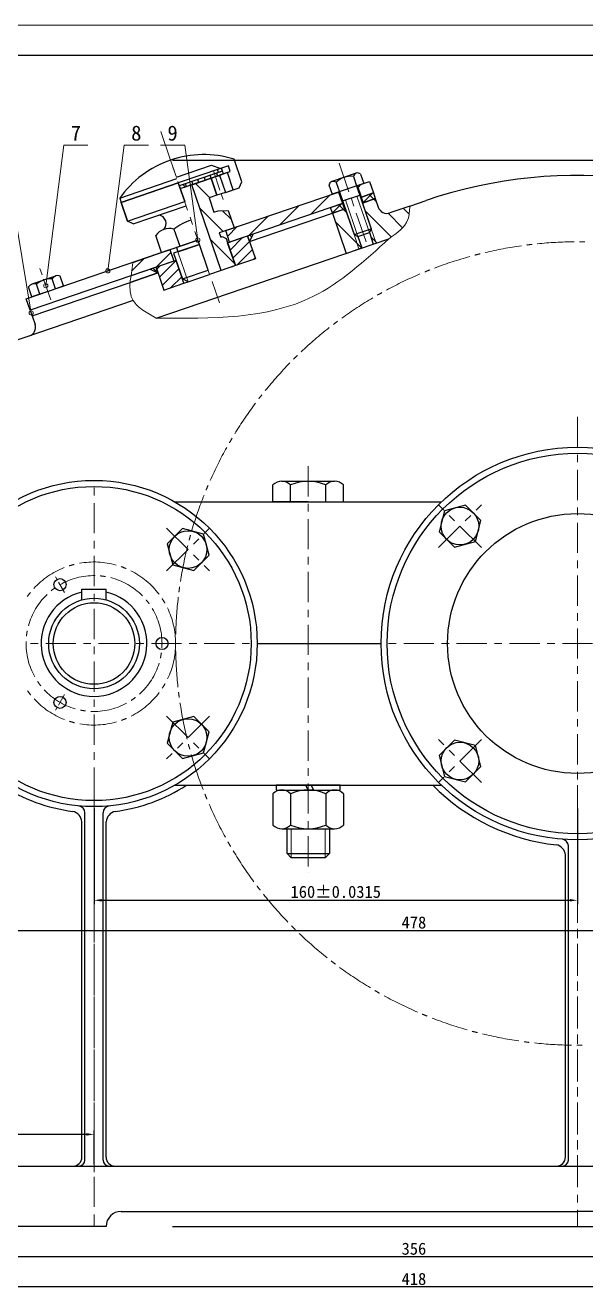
# Model space of a CAD drawing. Header units: millimetres. Extents: x 0 to 1189, y 0 to 841.
# Drawn here: x 246.2 to 431.6, y 422.1 to 841 of the extents above; entities that cross this region are included whole.
import ezdxf
from ezdxf.enums import TextEntityAlignment as Align

# ---------------------------------------------------------------- set-up
doc = ezdxf.new("R2010")
doc.units = ezdxf.units.MM
doc.linetypes.add('ACAD_ISO08W100', pattern=[36, 24, -3, 6, -3])
for name, color, linetype, lineweight in [('中心线', 6, 'ACAD_ISO08W100', 15), ('剖面线', 7, 'Continuous', 15), ('尺寸', 3, 'Continuous', 15), ('文字', 7, 'Continuous', 15), ('标注', 7, 'Continuous', 15), ('粗实线', 7, 'Continuous', 30), ('细实线', 7, 'Continuous', 15)]:
    doc.layers.add(name, color=color, linetype=linetype, lineweight=lineweight)
doc.styles.get("Standard").update_dxf_attribs({"font": ''})
doc.styles.get('Standard').set_extended_font_data('SimSun')
doc.dimstyles.new('ISO-25', dxfattribs={"dimtxt": 2.5, "dimasz": 2.5, "dimexe": 1.25, "dimexo": 0.625, "dimtad": 1, "dimtxsty": 'Standard', "dimcen": 2.5, "dimadec": 0, "dimazin": 0, "dimtfac": 1, "dimtmove": 0, "dimatfit": 3, "dimfxl": 1, "dimarcsym": 0})

# ---------------------------------------------------------------- blocks, each defined once
blk = doc.blocks.new('*D4')
at = {"layer": 'Defpoints', "color": 0, "transparency": 16777216}
for p in [(196.67, 473.83), (196.67, 463.33), (268.93, 463.33)]:
    blk.add_point(p, dxfattribs=at)
at = {"layer": '尺寸', "color": 0, "lineweight": -2, "transparency": 16777216}
for p, q in [((196.67, 463.96), (196.67, 475.08)), ((266.43, 473.83), (199.17, 473.83)), ((268.93, 463.96), (268.93, 475.08))]:
    blk.add_line(p, q, dxfattribs=at)
at = {"layer": '尺寸', "color": 0, "transparency": 16777216}
for points in [[(199.17, 474.25), (199.17, 473.42), (196.67, 473.83)], [(266.43, 474.25), (266.43, 473.42), (268.93, 473.83)]]:
    blk.add_solid(points, dxfattribs=at)
at = {"layer": '尺寸', "color": 0, "transparency": 16777216, "insert": (232.8, 476.46), "char_height": 4, "attachment_point": 5}
blk.add_mtext('72', dxfattribs=at)
blk = doc.blocks.new('*D5')
at = {"layer": 'Defpoints', "color": 0, "transparency": 16777216}
for p in [(294.25, 796.38), (294.25, 443.33), (648.93, 443.33)]:
    blk.add_point(p, dxfattribs=at)
at = {"layer": '尺寸', "color": 0, "lineweight": -2, "transparency": 16777216}
for p, q in [((294.87, 796.38), (650.18, 796.38)), ((648.93, 793.88), (648.93, 445.83)), ((294.87, 443.33), (650.18, 443.33))]:
    blk.add_line(p, q, dxfattribs=at)
at = {"layer": '尺寸', "color": 0, "transparency": 16777216}
for points in [[(648.52, 793.88), (649.35, 793.88), (648.93, 796.38)], [(648.52, 445.83), (649.35, 445.83), (648.93, 443.33)]]:
    blk.add_solid(points, dxfattribs=at)
at = {"layer": '尺寸', "color": 0, "transparency": 16777216, "insert": (646.31, 619.86), "char_height": 4, "attachment_point": 5, "rotation": 90}
blk.add_mtext('353', dxfattribs=at)
blk = doc.blocks.new('*D6')
at = {"layer": 'Defpoints', "color": 0, "transparency": 16777216}
for p in [(268.93, 582.33), (428.93, 582.33), (428.93, 551.33)]:
    blk.add_point(p, dxfattribs=at)
at = {"layer": '尺寸', "color": 0, "lineweight": -2, "transparency": 16777216}
for p, q in [((268.93, 581.71), (268.93, 550.08)), ((428.93, 581.71), (428.93, 550.08)), ((271.43, 551.33), (426.43, 551.33))]:
    blk.add_line(p, q, dxfattribs=at)
at = {"layer": '尺寸', "color": 0, "transparency": 16777216}
for points in [[(271.43, 551.75), (271.43, 550.92), (268.93, 551.33)], [(426.43, 551.75), (426.43, 550.92), (428.93, 551.33)]]:
    blk.add_solid(points, dxfattribs=at)
at = {"layer": '尺寸', "color": 0, "transparency": 16777216, "insert": (348.93, 554.11), "char_height": 4, "attachment_point": 5}
blk.add_mtext('160±0.0315', dxfattribs=at)
blk = doc.blocks.new('*D7')
at = {"layer": 'Defpoints', "color": 0, "transparency": 16777216}
for p in [(196.67, 443.33), (552.93, 443.33), (196.67, 433.33)]:
    blk.add_point(p, dxfattribs=at)
at = {"layer": '尺寸', "color": 0, "lineweight": -2, "transparency": 16777216}
for p, q in [((196.67, 442.71), (196.67, 432.08)), ((552.93, 442.71), (552.93, 432.08)), ((550.43, 433.33), (199.17, 433.33))]:
    blk.add_line(p, q, dxfattribs=at)
at = {"layer": '尺寸', "color": 0, "transparency": 16777216}
for points in [[(199.17, 433.75), (199.17, 432.92), (196.67, 433.33)], [(550.43, 433.75), (550.43, 432.92), (552.93, 433.33)]]:
    blk.add_solid(points, dxfattribs=at)
at = {"layer": '尺寸', "color": 0, "transparency": 16777216, "insert": (374.8, 435.96), "char_height": 4, "attachment_point": 5}
blk.add_mtext('356', dxfattribs=at)
blk = doc.blocks.new('*D8')
at = {"layer": 'Defpoints', "color": 0, "transparency": 16777216}
for p in [(135.67, 636.33), (613.93, 636.33), (613.93, 541.33)]:
    blk.add_point(p, dxfattribs=at)
at = {"layer": '尺寸', "color": 0, "lineweight": -2, "transparency": 16777216}
for p, q in [((135.67, 635.71), (135.67, 540.08)), ((613.93, 635.71), (613.93, 540.08)), ((138.17, 541.33), (611.43, 541.33))]:
    blk.add_line(p, q, dxfattribs=at)
at = {"layer": '尺寸', "color": 0, "transparency": 16777216}
for points in [[(138.17, 541.75), (138.17, 540.92), (135.67, 541.33)], [(611.43, 541.75), (611.43, 540.92), (613.93, 541.33)]]:
    blk.add_solid(points, dxfattribs=at)
at = {"layer": '尺寸', "color": 0, "transparency": 16777216, "insert": (374.8, 543.96), "char_height": 4, "attachment_point": 5}
blk.add_mtext('478', dxfattribs=at)
blk = doc.blocks.new('*D9')
at = {"layer": 'Defpoints', "color": 0, "transparency": 16777216}
for p in [(165.67, 443.33), (583.93, 443.33), (165.67, 423.33)]:
    blk.add_point(p, dxfattribs=at)
at = {"layer": '尺寸', "color": 0, "lineweight": -2, "transparency": 16777216}
for p, q in [((165.67, 442.71), (165.67, 422.08)), ((583.93, 442.71), (583.93, 422.08)), ((581.43, 423.33), (168.17, 423.33))]:
    blk.add_line(p, q, dxfattribs=at)
at = {"layer": '尺寸', "color": 0, "transparency": 16777216}
for points in [[(168.17, 423.75), (168.17, 422.92), (165.67, 423.33)], [(581.43, 423.75), (581.43, 422.92), (583.93, 423.33)]]:
    blk.add_solid(points, dxfattribs=at)
at = {"layer": '尺寸', "color": 0, "transparency": 16777216, "insert": (374.8, 425.96), "char_height": 4, "attachment_point": 5}
blk.add_mtext('418', dxfattribs=at)

msp = doc.modelspace()

# ---------------------------------------------------------------- hatches: boundary and pattern name
at = {"layer": '剖面线'}
h = msp.add_hatch(dxfattribs=at)
h.set_pattern_fill('ANSI37', color=256, scale=2, angle=90, style=0)
h.paths.add_polyline_path([(309.75, 791.11), (311.79, 791.81), (311.47, 792.76), (309.42, 792.06)], flags=16)
h = msp.add_hatch(dxfattribs=at)
h.set_pattern_fill('ANSI37', color=256, scale=2, angle=90, style=0)
h.paths.add_polyline_path([(297.48, 786.92), (299.52, 787.62), (299.2, 788.56), (297.16, 787.87)], flags=16)
h = msp.add_hatch(dxfattribs=at)
h.set_pattern_fill('ANSI37', color=256, scale=2, angle=90, style=0)
h.paths.add_polyline_path([(301.57, 788.32), (303.61, 789.01), (303.29, 789.96), (301.25, 789.26)], flags=16)
h = msp.add_hatch(dxfattribs=at)
h.set_pattern_fill('ANSI31', color=256, scale=1.5, angle=90, style=0)
h.paths.add_polyline_path([(310.97, 759.82), (301.27, 788.21), (307.65, 790.39), (309.59, 784.72), (306.99, 783.83), (308.61, 779.1), (310.05, 779.59), (313.38, 779.67), (315.32, 773.99), (310.4, 772.31), (310.88, 770.89), (311.36, 771.05), (312.63, 770.43), (315.7, 761.44)], flags=16)
h = msp.add_hatch(dxfattribs=at)
h.set_pattern_fill('ANSI37', color=256, scale=2, angle=90, style=0)
h.paths.add_polyline_path([(305.66, 789.71), (307.7, 790.41), (307.38, 791.36), (305.34, 790.66)], flags=16)
h = msp.add_hatch(dxfattribs=at)
h.set_pattern_fill('ANSI31', color=256, scale=1.5, style=0)
h.paths.add_polyline_path([(356.1, 787.93), (360.08, 789.29), (361.37, 785.5), (357.4, 784.14)], flags=16)
h = msp.add_hatch(dxfattribs=at)
h.set_pattern_fill('ANSI31', color=256, scale=1.5, style=0)
h.paths.add_polyline_path([(312.53, 773.04), (349.86, 785.79), (351.15, 782.01), (313.82, 769.25)], flags=16)
h = msp.add_hatch(dxfattribs=at)
h.set_pattern_fill('ANSI37', color=256, scale=1.5, angle=90, style=0)
h.paths.add_polyline_path([(357.4, 784.14), (361.37, 785.5), (362.02, 783.61), (358.04, 782.25)], flags=16)
h = msp.add_hatch(dxfattribs=at)
h.set_pattern_fill('ANSI31', color=256, scale=1.5, angle=90, style=0)
edge = h.paths.add_edge_path(flags=16)
edge.add_line((357.76, 782.15), (362.02, 783.61))
edge.add_line((362.02, 783.61), (362.99, 780.77))
edge.add_arc((365.83, 781.74), 3, 198.8646, 288.8646)
edge.add_line((366.8, 778.9), (373.42, 781.16))
edge.add_spline(control_points=[(373.42, 781.16), (373.36, 779.62), (373.19, 774.98), (369.2, 772.21), (366.54, 770.36)], knot_values=[0, 0, 0, 0, 4.472136, 13.416408, 13.416408, 13.416408, 13.416408], degree=3, periodic=0)
edge.add_line((366.54, 770.36), (361.34, 768.58))
edge.add_line((361.34, 768.58), (360.05, 772.37))
edge.add_line((360.05, 772.37), (360.67, 773.64))
edge.add_line((360.67, 773.64), (357.76, 782.15))
h = msp.add_hatch(dxfattribs=at)
h.set_pattern_fill('ANSI37', color=256, scale=1.5, angle=90, style=0)
h.paths.add_polyline_path([(347.18, 780.65), (351.15, 782.01), (351.8, 780.12), (347.82, 778.76)], flags=16)
h = msp.add_hatch(dxfattribs=at)
h.set_pattern_fill('ANSI31', color=256, scale=1.5, angle=90, style=0)
h.paths.add_polyline_path([(347.82, 778.76), (352.08, 780.21), (354.99, 771.7), (356.26, 771.07), (357.55, 767.29), (352.35, 765.51)], flags=16)
h = msp.add_hatch(dxfattribs=at)
h.set_pattern_fill('ANSI31', color=256, scale=0.8, angle=180, style=0)
h.paths.add_polyline_path([(313.11, 769.01), (319.73, 771.27), (322.32, 763.7), (315.7, 761.44)], flags=16)
h = msp.add_hatch(dxfattribs=at)
h.set_pattern_fill('ANSI37', color=256, scale=0.8, style=0)
h.paths.add_polyline_path([(319.73, 771.27), (321.63, 771.92), (320.38, 769.38)], flags=16)
h = msp.add_hatch(dxfattribs=at)
h.set_pattern_fill('ANSI31', color=256, scale=1.5, style=0)
h.paths.add_polyline_path([(294.07, 766.73), (295.37, 762.95), (281.18, 758.1), (281.77, 762.53)], flags=16)
h = msp.add_hatch(dxfattribs=at)
h.set_pattern_fill('ANSI31', color=256, scale=0.8, angle=180, style=0)
h.paths.add_polyline_path([(296.08, 763.19), (289.45, 760.93), (292.04, 753.36), (298.66, 755.62)], flags=16)
h = msp.add_hatch(dxfattribs=at)
h.set_pattern_fill('ANSI37', color=256, scale=0.8, style=0)
h.paths.add_polyline_path([(289.45, 760.93), (287.56, 760.28), (290.1, 759.03)], flags=16)

# ---------------------------------------------------------------- linework, layer by layer
at = {"layer": '中心线'}
for centre, radius, start, end in [((428.93, 636.33), 133, 98.0059, 103.2832), ((428.93, 636.33), 133, 96.4982, 97.252), ((428.93, 636.33), 133, 90.467, 95.7443), ((428.93, 636.33), 133, 88.9592, 89.7131), ((428.93, 636.33), 133, 105.5449, 110.8221), ((428.93, 636.33), 133, 104.0371, 104.791), ((428.93, 636.33), 133, 113.0838, 118.361), ((428.93, 636.33), 133, 111.576, 112.3299), ((428.93, 636.33), 133, 120.6227, 125.8999), ((428.93, 636.33), 133, 119.1149, 119.8688), ((428.93, 636.33), 133, 126.6538, 127.4077), ((428.93, 636.33), 133, 128.1616, 133.4389), ((428.93, 636.33), 133, 135.7005, 140.9778), ((428.93, 636.33), 133, 134.1927, 134.9466), ((428.93, 636.33), 133, 141.7317, 142.4856), ((428.93, 636.33), 133, 143.2394, 148.5167), ((428.93, 636.33), 133, 149.2706, 150.0245), ((428.93, 636.33), 133, 150.7784, 156.0556), ((428.93, 636.33), 133, 156.8095, 157.5634), ((428.93, 636.33), 133, 158.3173, 163.5945), ((428.93, 636.33), 133, 164.3484, 165.1023), ((428.93, 636.33), 133, 165.8562, 171.1334), ((268.93, 636.33), 27, 103.9812, 107.6948), ((268.93, 636.33), 27, 74.2723, 100.2676), ((268.93, 636.33), 27, 111.4085, 137.4038), ((268.93, 636.33), 22.5, 89.1268, 120.3211), ((268.93, 636.33), 22.5, 80.2141, 84.6704), ((268.93, 636.33), 22.5, 44.5634, 75.7578), ((268.93, 636.33), 27, 66.8451, 70.5587), ((268.93, 636.33), 27, 37.1362, 63.1315), ((268.93, 636.33), 22.5, 124.7775, 129.2338), ((428.93, 636.33), 133, 171.8873, 172.6412), ((268.93, 636.33), 27, 141.1174, 144.831), ((268.93, 636.33), 22.5, 133.6902, 164.8845), ((268.93, 636.33), 22.5, 35.6507, 40.107), ((268.93, 636.33), 27, 29.7089, 33.4225), ((428.93, 636.33), 133, 173.3951, 178.6724), ((268.93, 636.33), 22.5, 0, 31.1944), ((268.93, 636.33), 27, 0, 25.9953), ((268.93, 636.33), 22.5, 178.2535, 209.4479), ((268.93, 636.33), 22.5, 169.3409, 173.7972), ((428.93, 636.33), 133, 179.4263, 180.1801), ((268.93, 636.33), 22.5, 347.5944, 352.0507), ((268.93, 636.33), 22.5, 356.5071, 0), ((268.93, 636.33), 27, 334.2254, 0), ((428.93, 636.33), 133, 180.934, 186.2113), ((268.93, 636.33), 22.5, 311.9437, 343.1381), ((268.93, 636.33), 27, 215.3897, 219.1033), ((268.93, 636.33), 22.5, 213.9042, 218.3606), ((268.93, 636.33), 22.5, 222.8169, 254.0113), ((268.93, 636.33), 27, 297.0892, 323.0845), ((268.93, 636.33), 27, 326.7981, 330.5118), ((428.93, 636.33), 133, 186.9652, 187.7191), ((268.93, 636.33), 27, 222.8169, 248.8122), ((268.93, 636.33), 22.5, 267.3803, 298.5747), ((268.93, 636.33), 22.5, 303.031, 307.4874), ((428.93, 636.33), 133, 188.473, 193.7502), ((268.93, 636.33), 22.5, 258.4676, 262.924), ((268.93, 636.33), 27, 252.5258, 256.2395), ((268.93, 636.33), 27, 259.9531, 285.9484), ((268.93, 636.33), 27, 289.662, 293.3756), ((428.93, 636.33), 133, 194.5041, 195.258), ((428.93, 636.33), 133, 196.0119, 201.2891), ((428.93, 636.33), 133, 202.043, 202.7969), ((428.93, 636.33), 133, 203.5508, 208.828), ((428.93, 636.33), 133, 209.5819, 210.3358), ((428.93, 636.33), 133, 211.0897, 216.367), ((428.93, 636.33), 133, 217.1208, 217.8747), ((428.93, 636.33), 133, 218.6286, 223.9059), ((428.93, 636.33), 133, 224.6598, 225.4137), ((428.93, 636.33), 133, 226.1676, 231.4448), ((428.93, 636.33), 133, 232.1987, 232.9526), ((428.93, 636.33), 133, 233.7065, 238.9837), ((428.93, 636.33), 133, 239.7376, 240.4915), ((428.93, 636.33), 133, 241.2454, 246.5226), ((428.93, 636.33), 133, 247.2765, 248.0304), ((428.93, 636.33), 133, 248.7843, 254.0615), ((428.93, 636.33), 133, 254.8154, 255.5693), ((428.93, 636.33), 133, 256.3232, 261.6005), ((428.93, 636.33), 133, 262.3544, 263.1083), ((428.93, 636.33), 133, 263.8621, 269.1394), ((428.93, 636.33), 133, 269.8933, 270.6472)]:
    msp.add_arc(centre, radius, start, end, dxfattribs=at)
at = {"layer": '剖面线'}
for centre in [(303.3, 769.89), (273.49, 759.7), (252.97, 754.8), (248.14, 745.75)]:
    msp.add_circle(centre, 0.7, dxfattribs=at)
at = {"layer": '标注'}
for p, q in [((248.14, 745.75), (238.93, 801.33)), ((252.97, 754.8), (258.93, 801.33)), ((258.93, 801.33), (266.93, 801.33)), ((273.49, 759.7), (278.93, 801.33)), ((278.93, 801.33), (286.93, 801.33)), ((298.93, 801.33), (290.93, 801.33)), ((303.3, 769.89), (298.93, 801.33))]:
    msp.add_line(p, q, dxfattribs=at)
at = {"layer": '粗实线'}
for p, q in [((1179, 831), (25, 831)), ((317.86, 789.13), (315.27, 796.7)), ((296.19, 790.7), (307.78, 794.66)), ((310.79, 793.58), (296.83, 788.81)), ((311.47, 792.76), (297.16, 787.87)), ((297.48, 786.92), (314.04, 792.58)), ((297.48, 786.92), (311.79, 791.81)), ((307.78, 794.66), (310.79, 793.58)), ((311.47, 792.76), (309.42, 792.06)), ((309.42, 792.06), (309.75, 791.11)), ((309.75, 791.11), (311.79, 791.81)), ((310.17, 792.31), (309.84, 793.26)), ((310.49, 791.36), (314.04, 792.58)), ((313.09, 792.25), (310.49, 791.36)), ((313.09, 792.25), (310.49, 791.36)), ((313.39, 794.47), (310.79, 793.58)), ((311.47, 792.76), (311.15, 793.7)), ((311.79, 791.81), (311.47, 792.76)), ((311.79, 791.81), (311.47, 792.76)), ((315.03, 786.58), (313.09, 792.25)), ((315.03, 786.58), (313.09, 792.25)), ((314.04, 792.58), (313.39, 794.47)), ((355.72, 792.02), (347.65, 789.27)), ((357.14, 791.77), (358.21, 788.65)), ((277.42, 783.76), (296.35, 790.23)), ((296.83, 788.81), (277.91, 782.34)), ((277.91, 782.34), (296.83, 788.81)), ((298.94, 782.66), (296.83, 788.81)), ((296.83, 788.81), (298.94, 782.66)), ((299.2, 788.56), (297.16, 787.87)), ((297.16, 787.87), (297.48, 786.92)), ((297.16, 787.87), (297.48, 786.92)), ((297.48, 786.92), (299.52, 787.62)), ((299.52, 787.62), (299.2, 788.56)), ((303.29, 789.96), (301.25, 789.26)), ((301.25, 789.26), (301.57, 788.32)), ((301.27, 788.21), (307.65, 790.39)), ((301.27, 788.21), (307.65, 790.39)), ((310.97, 759.82), (301.27, 788.21)), ((310.97, 759.82), (301.27, 788.21)), ((301.57, 788.32), (303.61, 789.01)), ((303.61, 789.01), (303.29, 789.96)), ((307.38, 791.36), (305.34, 790.66)), ((305.34, 790.66), (305.66, 789.71)), ((305.66, 789.71), (307.7, 790.41)), ((307.7, 790.41), (307.38, 791.36)), ((307.65, 790.39), (310.49, 791.36)), ((309.59, 784.72), (307.65, 790.39)), ((307.65, 790.39), (309.59, 784.72)), ((310.49, 791.36), (312.43, 785.69)), ((310.49, 791.36), (312.43, 785.69)), ((310.49, 791.36), (312.43, 785.69)), ((316.93, 787.22), (317.86, 789.13)), ((346.68, 788.2), (347.75, 785.07)), ((358.21, 788.65), (347.75, 785.07)), ((349.07, 789.01), (350.14, 785.89)), ((354.75, 790.95), (355.82, 787.83)), ((355.82, 787.83), (360.67, 773.64)), ((356.1, 787.93), (360.08, 789.29)), ((357.4, 784.14), (356.1, 787.93)), ((360.08, 789.29), (361.37, 785.5)), ((277.42, 783.76), (277.91, 782.34)), ((309.59, 784.72), (306.99, 783.83)), ((306.99, 783.83), (308.61, 779.1)), ((312.43, 785.69), (309.59, 784.72)), ((312.43, 785.69), (316.93, 787.22)), ((312.43, 785.69), (315.03, 786.58)), ((312.43, 785.69), (315.03, 786.58)), ((312.53, 773.04), (349.86, 785.79)), ((349.86, 785.79), (351.15, 782.01)), ((350.14, 785.89), (354.99, 771.7)), ((351.18, 782.86), (356.85, 784.8)), ((357.4, 784.14), (357.11, 784.05)), ((361.37, 785.5), (357.4, 784.14)), ((357.4, 784.14), (361.37, 785.5)), ((358.04, 782.25), (357.4, 784.14)), ((357.76, 782.15), (362.02, 783.61)), ((362.02, 783.61), (358.04, 782.25)), ((361.37, 785.5), (362.02, 783.61)), ((362.02, 783.61), (362.99, 780.77)), ((277.91, 782.34), (280.01, 776.19)), ((280.01, 776.19), (277.91, 782.34)), ((280.01, 776.19), (298.94, 782.66)), ((281.91, 775.26), (299.42, 781.24)), ((308.61, 779.1), (310.05, 779.59)), ((310.05, 779.59), (313.38, 779.67)), ((313.38, 779.67), (315.32, 773.99)), ((351.15, 782.01), (313.82, 769.25)), ((347.18, 780.65), (351.15, 782.01)), ((347.82, 778.76), (347.18, 780.65)), ((347.82, 778.76), (352.08, 780.21)), ((351.8, 780.12), (347.82, 778.76)), ((351.15, 782.01), (351.43, 782.11)), ((351.15, 782.01), (351.8, 780.12)), ((352.08, 780.21), (354.99, 771.7)), ((357.76, 782.15), (360.67, 773.64)), ((373.42, 781.16), (366.8, 778.9)), ((373.42, 781.16), (378.82, 783.01)), ((281.91, 775.26), (280.01, 776.19)), ((320.38, 769.38), (347.82, 778.76)), ((347.82, 778.76), (352.35, 765.51)), ((291.28, 765.78), (289.34, 771.46)), ((295.35, 773.51), (297.29, 767.83)), ((315.32, 773.99), (310.4, 772.31)), ((310.4, 772.31), (310.4, 772.31)), ((310.4, 772.31), (310.88, 770.89)), ((310.88, 770.89), (311.36, 771.05)), ((311.36, 771.05), (312.63, 770.43)), ((313.82, 769.25), (312.53, 773.04)), ((313.11, 769.01), (319.73, 771.27)), ((319.73, 771.27), (321.63, 771.92)), ((319.73, 771.27), (322.32, 763.7)), ((320.38, 769.38), (319.73, 771.27)), ((321.63, 771.92), (320.38, 769.38)), ((354.99, 771.7), (360.67, 773.64)), ((354.99, 771.7), (356.26, 771.07)), ((354.99, 771.7), (356.26, 771.07)), ((356.26, 771.07), (360.05, 772.37)), ((356.26, 771.07), (357.55, 767.29)), ((360.67, 773.64), (360.05, 772.37)), ((360.67, 773.64), (360.05, 772.37)), ((360.05, 772.37), (361.34, 768.58)), ((246.52, 750.49), (294.07, 766.73)), ((281.77, 762.53), (294.07, 766.73)), ((289.54, 744.05), (366.54, 770.36)), ((291.28, 765.78), (303.3, 769.89)), ((294.07, 766.73), (295.37, 762.95)), ((294.07, 766.73), (295.37, 762.95)), ((303.79, 768.47), (295.27, 765.56)), ((303.3, 769.89), (296.2, 767.46)), ((296.2, 767.46), (296.69, 766.04)), ((296.69, 766.04), (303.79, 768.47)), ((303.79, 768.47), (303.3, 769.89)), ((306.7, 759.95), (303.79, 768.47)), ((312.63, 770.43), (315.7, 761.44)), ((315.7, 761.44), (313.11, 769.01)), ((352.35, 765.51), (357.55, 767.29)), ((361.34, 768.58), (366.54, 770.36)), ((295.37, 762.95), (247.82, 746.7)), ((295.37, 762.95), (281.18, 758.1)), ((296.08, 763.19), (289.45, 760.93)), ((295.27, 765.56), (298.18, 757.04)), ((298.66, 755.62), (296.08, 763.19)), ((322.32, 763.7), (315.7, 761.44)), ((280.88, 755.88), (290.1, 759.03)), ((290.1, 759.03), (280.88, 755.88)), ((289.45, 760.93), (287.56, 760.28)), ((287.56, 760.28), (290.1, 759.03)), ((289.45, 760.93), (292.04, 753.36)), ((290.1, 759.03), (289.45, 760.93)), ((298.18, 757.04), (306.7, 759.95)), ((298.18, 757.04), (306.7, 759.95)), ((300.08, 756.11), (307.18, 758.53)), ((310.97, 759.82), (307.18, 758.53)), ((315.7, 761.44), (310.97, 759.82)), ((315.7, 761.44), (314.28, 760.96)), ((248.39, 751.12), (247.28, 754.37)), ((248.41, 755.36), (256.25, 758.04)), ((248.46, 744.81), (280.88, 755.88)), ((251.01, 752.02), (249.9, 755.26)), ((253.62, 752.91), (258.85, 754.7)), ((256.23, 753.8), (255.13, 757.05)), ((258.85, 754.7), (257.74, 757.94)), ((258.85, 754.7), (258.85, 754.7)), ((292.04, 753.36), (298.66, 755.62)), ((300.08, 756.11), (298.18, 757.04)), ((298.66, 755.62), (300.08, 756.11)), ((281.87, 749.88), (235.54, 734.05)), ((247.82, 746.7), (246.52, 750.49)), ((253.62, 752.91), (248.39, 751.12)), ((248.39, 751.12), (248.39, 751.12)), ((247.82, 746.7), (248.46, 744.81)), ((248.46, 744.81), (249.43, 741.97)), ((328.14, 683.24), (328.14, 688.83)), ((331.06, 690.04), (348.57, 690.04)), ((333.97, 683.24), (333.97, 688.83)), ((345.65, 683.24), (345.65, 688.83)), ((351.49, 683.24), (351.49, 688.83)), ((295.69, 683.24), (383.93, 683.24)), ((339.81, 683.24), (328.14, 683.24)), ((328.14, 683.24), (328.14, 683.24)), ((339.81, 683.24), (351.49, 683.24)), ((351.49, 683.24), (351.49, 683.24)), ((384.96, 680.31), (383.1, 673.36)), ((391.9, 682.17), (384.96, 680.31)), ((396.99, 677.09), (391.9, 682.17)), ((395.13, 670.14), (396.99, 677.09)), ((298.19, 674.39), (293.1, 669.31)), ((305.13, 672.53), (298.19, 674.39)), ((306.99, 665.59), (305.13, 672.53)), ((383.1, 673.36), (388.18, 668.28)), ((293.1, 669.31), (294.96, 662.36)), ((388.18, 668.28), (395.13, 670.14)), ((294.96, 662.36), (301.91, 660.5)), ((301.91, 660.5), (306.99, 665.59)), ((264.93, 650.79), (264.93, 654.29)), ((264.93, 654.29), (272.93, 654.29)), ((272.93, 650.79), (272.93, 654.29)), ((322.93, 636.33), (363.93, 636.33)), ((322.93, 636.33), (363.93, 636.33)), ((301.91, 612.17), (294.96, 610.3)), ((306.99, 607.08), (301.91, 612.17)), ((294.96, 610.3), (293.1, 603.36)), ((293.1, 603.36), (298.19, 598.28)), ((305.13, 600.14), (306.99, 607.08)), ((388.18, 604.39), (383.1, 599.3)), ((395.13, 602.53), (388.18, 604.39)), ((298.19, 598.28), (305.13, 600.14)), ((383.1, 599.3), (384.96, 592.36)), ((396.99, 595.58), (395.13, 602.53)), ((391.9, 590.5), (396.99, 595.58)), ((384.96, 592.36), (391.9, 590.5)), ((295.69, 589.43), (383.93, 589.43)), ((328.14, 586.62), (328.14, 576.24)), ((350.41, 589.43), (329.21, 589.43)), ((329.21, 589.43), (329.21, 587.83)), ((329.21, 587.83), (350.41, 587.83)), ((331.06, 587.83), (348.57, 587.83)), ((333.97, 586.62), (333.97, 576.24)), ((339.81, 587.83), (339.01, 589.43)), ((340.81, 589.43), (341.61, 587.83)), ((345.65, 586.62), (345.65, 576.24)), ((350.41, 587.83), (350.41, 589.43)), ((351.49, 586.62), (351.49, 576.24)), ((265.93, 465.33), (265.93, 580.33)), ((271.93, 465.33), (271.93, 580.33)), ((264.93, 466.33), (264.93, 577.33)), ((272.93, 466.33), (272.93, 577.33)), ((331.06, 575.03), (348.57, 575.03)), ((332.81, 566.83), (332.81, 575.03)), ((346.81, 575.03), (346.81, 566.83)), ((334.21, 565.43), (332.81, 566.83)), ((332.81, 566.83), (346.81, 566.83)), ((346.81, 566.83), (345.41, 565.43)), ((424.93, 466.33), (424.93, 566.33)), ((425.93, 465.33), (425.93, 569.33)), ((345.41, 565.43), (334.21, 565.43)), ((168.67, 463.33), (428.93, 463.33)), ((428.93, 463.33), (522.06, 463.33)), ((277.93, 448.33), (428.93, 448.33)), ((506.06, 448.33), (428.93, 448.33)), ((272.93, 443.33), (165.67, 443.33)), ((272.93, 443.33), (272.93, 443.33))]:
    msp.add_line(p, q, dxfattribs=at)
for centre, radius in [((428.93, 636.33), 65), ((428.93, 636.33), 63), ((268.93, 636.33), 54), ((268.93, 636.33), 52), ((390.04, 675.22), 6.23), ((428.93, 636.33), 43), ((300.05, 667.45), 6.23), ((257.68, 655.82), 2), ((268.93, 636.33), 15), ((268.93, 636.33), 13.5), ((291.43, 636.33), 2), ((257.68, 616.85), 2), ((300.05, 605.22), 6.23), ((390.04, 597.44), 6.23)]:
    msp.add_circle(centre, radius, dxfattribs=at)
for centre, radius, start, end in [((305.25, 764.19), 34.02, 108.8646, 144.873), ((305.25, 764.19), 34.02, 72.8563, 108.8646), ((356.2, 790.62), 1.49, 50.8518, 166.8775), ((348.13, 787.86), 1.49, 50.8518, 166.8775), ((353.88, 784.23), 6.78, 82.5966, 135.1327), ((428.93, 636.33), 155, 4.4402, 108.8646), ((365.83, 781.74), 3, 198.8646, 288.8646), ((290, 775.38), 2.81, 316.0983, 81.631), ((307.72, 756.96), 20.66, 108.8646, 126.7636), ((293.81, 768.19), 5.54, 73.8999, 143.8294), ((249.04, 753.51), 1.95, 63.8646, 153.8646), ((254.58, 750.11), 6.96, 85.4628, 132.2665), ((256.88, 756.19), 1.95, 63.8646, 153.8646), ((246.59, 741), 3, 288.8646, 18.8646), ((331.06, 685.91), 4.13, 45, 135), ((339.81, 675.34), 14.7, 66.5982, 113.4018), ((348.57, 685.91), 4.13, 45, 135), ((268.93, 636.33), 17.5, 103.213, 76.787), ((268.93, 636.33), 56, 236.8848, 262.8192), ((268.93, 636.33), 56, 277.1808, 303.1152), ((331.06, 583.7), 4.13, 45, 135), ((339.81, 573.13), 14.7, 66.5982, 113.4018), ((348.57, 583.7), 4.13, 45, 135), ((428.93, 636.33), 67, 224.432, 264.0029), ((263.48, 580.15), 2.46, 4.2804, 79.4444), ((274.38, 580.15), 2.46, 100.5556, 175.7196), ((260.95, 576.89), 4.01, 6.3872, 75.8085), ((276.92, 576.89), 4.01, 104.1915, 173.6128), ((331.06, 579.16), 4.13, 225, 315), ((339.81, 589.73), 14.7, 246.5982, 293.4018), ((348.57, 579.16), 4.13, 225, 315), ((423.6, 569.22), 2.33, 2.8591, 81.8807), ((421.2, 566.02), 3.75, 4.7212, 78.6865), ((261.93, 466.33), 3, 270, 0), ((263.93, 465.33), 2, 270, 0), ((273.93, 465.33), 2, 180, 270), ((275.93, 466.33), 3, 180, 270), ((421.93, 466.33), 3, 270, 0), ((423.93, 465.33), 2, 270, 0), ((277.93, 443.33), 5, 90, 180)]:
    msp.add_arc(centre, radius, start, end, dxfattribs=at)
at = {"layer": '细实线'}
for p, q in [((1189, 841), (0, 841)), ((291.01, 805.84), (294.25, 796.38)), ((295.54, 792.6), (294.25, 796.38)), ((294.25, 796.38), (294.25, 796.38)), ((295.06, 794.02), (295.86, 791.65)), ((296.19, 790.7), (295.8, 791.84)), ((310.58, 786.46), (308.43, 792.77)), ((308.43, 792.77), (308.43, 792.77)), ((350.07, 795.38), (353.3, 785.91)), ((296.67, 789.28), (299.91, 779.82)), ((311.66, 783.31), (311.01, 785.2)), ((354.11, 783.55), (354.92, 781.18)), ((360.05, 772.37), (355.91, 784.48)), ((356.26, 771.07), (352.12, 783.19)), ((300.71, 777.46), (301.52, 775.09)), ((355.73, 778.82), (358.96, 769.35)), ((302.33, 772.72), (305.56, 763.26)), ((354.99, 771.7), (356.61, 766.96)), ((360.67, 773.64), (362.29, 768.9)), ((359.77, 766.99), (359.77, 766.99)), ((281.18, 758.1), (281.77, 762.53)), ((296.69, 766.04), (300.08, 756.11)), ((251.03, 760.48), (251.74, 758.4)), ((306.37, 760.9), (307.18, 758.53)), ((252.22, 757.01), (254.59, 750.07)), ((307.99, 756.16), (310.41, 749.07)), ((254.59, 750.07), (254.59, 750.07)), ((310.41, 749.07), (310.41, 749.07)), ((428.93, 711.33), (428.93, 701.33)), ((428.93, 698.83), (428.93, 696.33)), ((339.81, 695.04), (339.81, 685.04)), ((428.93, 693.83), (428.93, 683.83)), ((268.93, 687.83), (268.93, 685.33)), ((268.93, 682.83), (268.93, 672.83)), ((339.81, 682.54), (339.81, 680.04)), ((384.74, 680.53), (382.97, 682.3)), ((382.97, 682.3), (382.97, 682.3)), ((384.74, 680.53), (382.97, 682.3)), ((382.97, 682.3), (382.97, 682.3)), ((388.27, 676.99), (386.51, 678.76)), ((388.27, 676.99), (386.51, 678.76)), ((391.81, 676.99), (393.58, 678.76)), ((391.81, 676.99), (393.58, 678.76)), ((395.35, 680.53), (397.11, 682.3)), ((395.35, 680.53), (397.11, 682.3)), ((397.11, 682.3), (397.11, 682.3)), ((397.11, 682.3), (397.11, 682.3)), ((428.93, 681.33), (428.93, 678.83)), ((292.97, 674.52), (300.05, 667.45)), ((292.97, 674.52), (300.05, 667.45)), ((305.35, 672.75), (307.12, 674.52)), ((305.35, 672.75), (307.12, 674.52)), ((307.12, 674.52), (307.12, 674.52)), ((307.12, 674.52), (307.12, 674.52)), ((339.81, 677.54), (339.81, 667.54)), ((382.97, 668.15), (390.04, 675.22)), ((382.97, 668.15), (390.04, 675.22)), ((397.11, 668.15), (390.04, 675.22)), ((397.11, 668.15), (390.04, 675.22)), ((428.93, 676.33), (428.93, 666.33)), ((268.93, 670.33), (268.93, 667.83)), ((301.81, 669.21), (303.58, 670.98)), ((301.81, 669.21), (303.58, 670.98)), ((292.97, 660.37), (300.05, 667.45)), ((292.97, 660.37), (300.05, 667.45)), ((268.93, 665.33), (268.93, 655.33)), ((301.81, 665.68), (303.58, 663.91)), ((301.81, 665.68), (303.58, 663.91)), ((305.35, 662.14), (307.12, 660.37)), ((305.35, 662.14), (307.12, 660.37)), ((339.81, 665.04), (339.81, 662.54)), ((428.93, 663.83), (428.93, 661.33)), ((256.18, 658.42), (256.78, 657.38)), ((307.12, 660.37), (307.12, 660.37)), ((307.12, 660.37), (307.12, 660.37)), ((339.81, 660.04), (339.81, 650.04)), ((428.93, 658.83), (428.93, 648.83)), ((257.18, 656.68), (259.18, 653.22)), ((259.18, 653.22), (259.18, 653.22)), ((268.93, 652.83), (268.93, 650.33)), ((268.93, 647.83), (268.93, 637.83)), ((339.81, 647.54), (339.81, 645.04)), ((428.93, 646.33), (428.93, 643.83)), ((339.81, 642.54), (339.81, 632.54)), ((428.93, 641.33), (428.93, 631.33)), ((250.43, 636.33), (247.93, 636.33)), ((262.93, 636.33), (252.93, 636.33)), ((267.93, 636.33), (265.43, 636.33)), ((268.93, 635.33), (268.93, 632.83)), ((280.43, 636.33), (270.43, 636.33)), ((285.43, 636.33), (282.93, 636.33)), ((297.93, 636.33), (287.93, 636.33)), ((292.43, 636.33), (288.43, 636.33)), ((288.43, 636.33), (288.43, 636.33)), ((294.43, 636.33), (293.23, 636.33)), ((302.93, 636.33), (300.43, 636.33)), ((315.43, 636.33), (305.43, 636.33)), ((320.43, 636.33), (317.93, 636.33)), ((332.93, 636.33), (322.93, 636.33)), ((363.93, 636.33), (353.93, 636.33)), ((353.93, 636.33), (353.93, 636.33)), ((368.93, 636.33), (366.43, 636.33)), ((381.43, 636.33), (371.43, 636.33)), ((386.43, 636.33), (383.93, 636.33)), ((398.93, 636.33), (388.93, 636.33)), ((403.93, 636.33), (401.43, 636.33)), ((416.43, 636.33), (406.43, 636.33)), ((421.43, 636.33), (418.93, 636.33)), ((433.93, 636.33), (423.93, 636.33)), ((268.93, 630.33), (268.93, 620.33)), ((339.81, 630.04), (339.81, 627.54)), ((428.93, 628.83), (428.93, 626.33)), ((339.81, 625.04), (339.81, 615.04)), ((428.93, 623.83), (428.93, 613.83)), ((257.18, 615.98), (259.18, 619.45)), ((259.18, 619.45), (259.18, 619.45)), ((268.93, 617.83), (268.93, 615.33)), ((256.18, 614.25), (256.78, 615.29)), ((268.93, 612.83), (268.93, 602.83)), ((292.97, 612.29), (300.05, 605.22)), ((292.97, 612.29), (300.05, 605.22)), ((307.12, 612.29), (300.05, 605.22)), ((307.12, 612.29), (300.05, 605.22)), ((339.81, 612.54), (339.81, 610.04)), ((339.81, 607.54), (339.81, 597.54)), ((428.93, 611.33), (428.93, 608.83)), ((298.28, 603.45), (296.51, 601.69)), ((298.28, 603.45), (296.51, 601.69)), ((301.81, 603.45), (303.58, 601.69)), ((301.81, 603.45), (303.58, 601.69)), ((384.74, 602.75), (382.97, 604.51)), ((382.97, 604.51), (382.97, 604.51)), ((384.74, 602.75), (382.97, 604.51)), ((382.97, 604.51), (382.97, 604.51)), ((397.11, 604.51), (390.04, 597.44)), ((397.11, 604.51), (390.04, 597.44)), ((428.93, 606.33), (428.93, 596.33)), ((268.93, 600.33), (268.93, 597.83)), ((294.74, 599.92), (292.97, 598.15)), ((294.74, 599.92), (292.97, 598.15)), ((305.35, 599.92), (307.12, 598.15)), ((305.35, 599.92), (307.12, 598.15)), ((388.27, 599.21), (386.51, 600.98)), ((388.27, 599.21), (386.51, 600.98)), ((268.93, 595.33), (268.93, 585.33)), ((292.97, 598.15), (292.97, 598.15)), ((292.97, 598.15), (292.97, 598.15)), ((307.12, 598.15), (307.12, 598.15)), ((307.12, 598.15), (307.12, 598.15)), ((339.81, 595.04), (339.81, 592.54)), ((388.27, 595.67), (386.51, 593.91)), ((388.27, 595.67), (386.51, 593.91)), ((397.11, 590.37), (390.04, 597.44)), ((397.11, 590.37), (390.04, 597.44)), ((384.74, 592.14), (382.97, 590.37)), ((384.74, 592.14), (382.97, 590.37)), ((428.93, 593.83), (428.93, 591.33)), ((268.93, 589.43), (268.93, 579.43)), ((339.81, 590.04), (339.81, 580.04)), ((382.97, 590.37), (382.97, 590.37)), ((382.97, 590.37), (382.97, 590.37)), ((428.93, 589.43), (428.93, 579.43)), ((428.93, 588.83), (428.93, 578.83)), ((268.93, 582.83), (268.93, 580.33)), ((268.93, 582.33), (268.93, 572.33)), ((268.93, 577.83), (268.93, 572.33)), ((268.93, 576.93), (268.93, 574.43)), ((334.21, 565.43), (334.21, 575.03)), ((339.81, 577.54), (339.81, 575.04)), ((345.41, 565.43), (345.41, 575.03)), ((428.93, 576.93), (428.93, 574.43)), ((428.93, 576.33), (428.93, 573.83)), ((268.93, 572.33), (268.93, 572.33)), ((268.93, 571.93), (268.93, 561.93)), ((268.93, 569.83), (268.93, 567.33)), ((339.81, 572.54), (339.81, 562.54)), ((428.93, 571.93), (428.93, 561.93)), ((428.93, 571.33), (428.93, 561.33)), ((428.93, 571.33), (428.93, 561.33)), ((268.93, 564.83), (268.93, 554.83)), ((268.93, 559.43), (268.93, 556.93)), ((339.81, 560.43), (339.81, 560.43)), ((428.93, 561.33), (428.93, 561.33)), ((428.93, 559.43), (428.93, 556.93)), ((428.93, 558.83), (428.93, 556.33)), ((268.93, 554.43), (268.93, 544.43)), ((428.93, 554.43), (428.93, 544.43)), ((428.93, 553.83), (428.93, 543.83)), ((268.93, 552.33), (268.93, 549.83)), ((268.93, 547.33), (268.93, 537.33)), ((268.93, 541.93), (268.93, 539.43)), ((428.93, 541.93), (428.93, 539.43)), ((428.93, 541.33), (428.93, 538.83)), ((268.93, 536.93), (268.93, 526.93)), ((428.93, 536.93), (428.93, 526.93)), ((428.93, 536.33), (428.93, 526.33)), ((268.93, 534.83), (268.93, 532.33)), ((268.93, 529.83), (268.93, 519.83)), ((268.93, 524.43), (268.93, 521.93)), ((428.93, 524.43), (428.93, 521.93)), ((428.93, 523.83), (428.93, 521.33)), ((268.93, 519.43), (268.93, 509.43)), ((268.93, 517.33), (268.93, 514.83)), ((428.93, 519.43), (428.93, 509.43)), ((428.93, 518.83), (428.93, 508.83)), ((268.93, 512.33), (268.93, 502.33)), ((268.93, 506.93), (268.93, 504.43)), ((428.93, 506.93), (428.93, 504.43)), ((428.93, 506.33), (428.93, 503.83)), ((268.93, 501.93), (268.93, 491.93)), ((268.93, 499.83), (268.93, 497.33)), ((428.93, 501.93), (428.93, 491.93)), ((428.93, 501.33), (428.93, 491.33)), ((268.93, 494.83), (268.93, 484.83)), ((268.93, 489.43), (268.93, 486.93)), ((428.93, 489.43), (428.93, 486.93)), ((428.93, 488.83), (428.93, 486.33)), ((268.93, 484.43), (268.93, 474.43)), ((268.93, 482.33), (268.93, 479.83)), ((428.93, 484.43), (428.93, 474.43)), ((428.93, 483.83), (428.93, 473.83)), ((268.93, 477.33), (268.93, 467.33)), ((268.93, 471.93), (268.93, 469.43)), ((428.93, 471.93), (428.93, 469.43)), ((428.93, 471.33), (428.93, 468.83)), ((268.93, 466.93), (268.93, 461.33)), ((428.93, 466.93), (428.93, 461.33)), ((428.93, 466.33), (428.93, 456.33)), ((268.93, 464.83), (268.93, 462.33)), ((268.93, 461.33), (268.93, 461.33)), ((428.93, 461.33), (428.93, 461.33)), ((268.93, 459.83), (268.93, 449.83)), ((428.93, 453.83), (428.93, 451.33)), ((428.93, 448.83), (428.93, 443.33)), ((268.93, 447.33), (268.93, 443.33)), ((268.93, 443.33), (268.93, 443.33)), ((428.93, 443.33), (428.93, 443.33))]:
    msp.add_line(p, q, dxfattribs=at)
for points, knots in [([(366.54, 770.36), (369.2, 772.21), (373.19, 774.98), (373.36, 779.62), (373.42, 781.16)], [0, 0, 0, 0, 8.944272, 13.416408, 13.416408, 13.416408, 13.416408]), ([(289.54, 744.05), (307.88, 743.88), (337.31, 743.61), (358.55, 763.04), (366.54, 770.36)], [0, 0, 0, 0, 52.337995, 83.960771, 83.960771, 83.960771, 83.960771]), ([(281.18, 758.1), (281.06, 757.37), (280.63, 754.65), (280.98, 749.97), (285.21, 746.44), (288.03, 744.89), (289.54, 744.05)], [0, 0, 0, 0, 2.236068, 8.318831, 12.790966, 18.023788, 18.023788, 18.023788, 18.023788])]:
    msp.add_open_spline(points, degree=3, knots=knots, dxfattribs=at)

# ---------------------------------------------------------------- texts
at = {"layer": '文字'}
for s, p in [('7', (262.93, 805.33)), ('8', (282.93, 805.33)), ('9', (294.93, 805.33))]:
    msp.add_text(s, height=5, dxfattribs=at).set_placement(p, align=Align.MIDDLE_CENTER)

# ---------------------------------------------------------------- dimensions: what is measured, and where the dimension line sits
at = {"layer": '尺寸'}
dim = msp.add_linear_dim(base=(648.93, 443.33), p1=(294.25, 796.38), p2=(294.25, 443.33), angle=90, dimstyle='ISO-25', override={"dimtxt": 4, "dimdec": 0, "dimdsep": 46, "dimpost": '<>'}, dxfattribs=at)
dim.commit()
dim.dimension.update_dxf_attribs({"geometry": '*D5', "text_midpoint": (646.31, 619.86)})
for base, p1, p2, picture, middle in [((613.93, 541.33), (135.67, 636.33), (613.93, 636.33), '*D8', (374.8, 543.96)), ((196.67, 473.83), (268.93, 463.33), (196.67, 463.33), '*D4', (232.8, 476.46)), ((165.67, 423.33), (583.93, 443.33), (165.67, 443.33), '*D9', (374.8, 425.96)), ((196.67, 433.33), (552.93, 443.33), (196.67, 443.33), '*D7', (374.8, 435.96))]:
    dim = msp.add_linear_dim(base=base, p1=p1, p2=p2, dimstyle='ISO-25', override={"dimtxt": 4, "dimdec": 0, "dimdsep": 46, "dimpost": '<>'}, dxfattribs=at)
    dim.commit()
    dim.dimension.update_dxf_attribs({"geometry": picture, "text_midpoint": middle})
dim = msp.add_linear_dim(base=(428.93, 551.33), p1=(268.93, 582.33), p2=(428.93, 582.33), text='160±0.0315', dimstyle='ISO-25', override={"dimtxt": 4, "dimdec": 0, "dimdsep": 46, "dimpost": '<>'}, dxfattribs=at)
dim.commit()
dim.dimension.update_dxf_attribs({"geometry": '*D6', "text_midpoint": (348.93, 554.11)})

doc.saveas('drawing.dxf')
